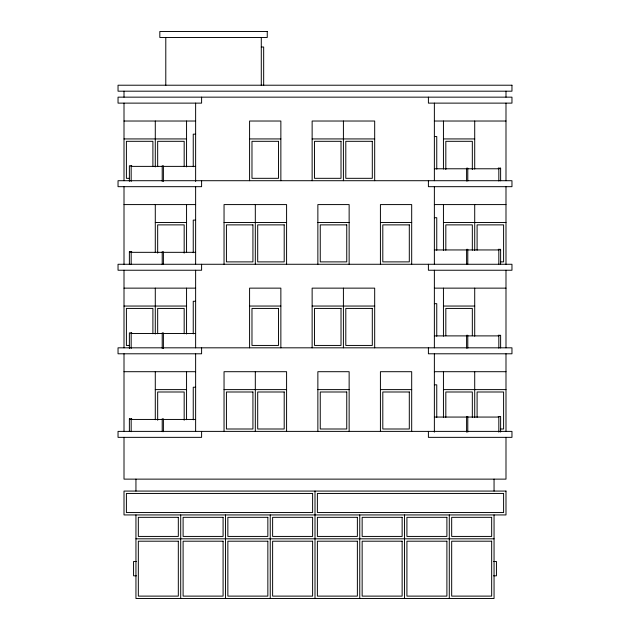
<?xml version="1.0" encoding="UTF-8"?>
<svg xmlns="http://www.w3.org/2000/svg" width="630" height="630" viewBox="0 0 630 630"><rect width="100%" height="100%" fill="white"/><g stroke="black" fill="none" stroke-linecap="round" stroke-linejoin="round"><path stroke-width="0.94" d="M500.023 168.777L500.622 168.178L498.228 168.178L498.826 168.777L467.791 168.777M500.023 249.945L500.622 249.346L498.228 249.346L498.826 249.945L467.791 249.945M261.285 47.022L263.671 47.022L263.671 85.459M124.008 121.023L195.631 121.023M434.369 121.023L505.992 121.023M195.631 134.159L193.245 134.159L193.245 166.753M434.369 136.545L436.755 136.545L436.755 169.139M124.008 138.931L186.559 138.931M249.582 138.931L280.862 138.931M312.134 138.931L374.685 138.931M443.441 138.931L474.713 138.931M162.209 166.383L131.174 166.383L131.772 165.792L129.378 165.792L129.378 181.369M163.398 166.383L195.631 166.383M434.369 168.777L466.602 168.777M129.087 178.321L126.402 178.321L126.402 141.317L152.901 141.317L152.901 166.635M124.008 204.585L195.631 204.585M434.369 204.585L505.992 204.585M434.369 217.712L436.755 217.712L436.755 250.307M195.631 220.098L193.245 220.098L193.245 252.701M155.287 222.492L186.559 222.492M224.044 222.492L286.587 222.492M317.866 222.492L349.138 222.492M380.418 222.492L411.689 222.492M443.441 222.492L505.992 222.492M434.369 249.945L466.602 249.945M129.378 264.395L129.378 251.732L131.772 251.732L131.174 252.331L162.209 252.331M163.398 252.331L195.631 252.331M500.913 261.883L503.598 261.883L503.598 224.879L477.099 224.879L477.099 250.197M124.008 288.138L195.631 288.138M434.369 288.138L505.992 288.138M195.631 301.274L193.245 301.274L193.245 333.868M434.369 303.66L436.755 303.66L436.755 336.255M124.008 306.046L186.559 306.046M249.582 306.046L280.862 306.046M312.134 306.046L374.685 306.046M443.441 306.046L474.713 306.046M162.209 333.498L131.174 333.498L131.772 332.908L129.378 332.908L129.378 348.484M163.398 333.498L195.631 333.498M434.369 335.892L466.602 335.892M467.791 335.892L498.826 335.892L498.228 335.294L500.622 335.294L500.622 347.949M129.087 345.437L126.402 345.437L126.402 308.432L152.901 308.432L152.901 333.75M124.008 371.7L195.631 371.7M434.369 371.7L505.992 371.7M434.369 384.828L436.755 384.828L436.755 417.422M195.631 387.222L193.245 387.222L193.245 419.816M155.287 389.608L186.559 389.608M224.044 389.608L286.587 389.608M317.866 389.608L349.138 389.608M380.418 389.608L411.689 389.608M443.441 389.608L505.992 389.608M434.369 417.06L466.602 417.06M467.791 417.06L498.826 417.06L498.228 416.462L500.622 416.462L500.622 432.046M129.378 431.511L129.378 418.848L131.772 418.848L131.174 419.446L162.209 419.446M163.398 419.446L195.631 419.446M500.913 428.998L503.598 428.998L503.598 391.994L477.099 391.994L477.099 417.312M135.946 538.815L494.054 538.815M136.427 561.495L133.56 561.495L133.56 575.82L136.427 575.82M493.573 561.495L496.44 561.495L496.44 575.82L493.573 575.82M129.378 251.732L129.977 252.331M129.378 418.848L129.977 419.446M505.992 91.185L505.992 97.154M505.992 103.123L505.992 180.708M505.992 186.677L505.992 264.269M505.992 270.238L505.992 347.823M505.992 353.792L505.992 431.385M505.992 437.354L505.992 479.131L124.008 479.131L124.008 437.354M500.622 168.178L500.622 180.834M500.622 249.346L500.622 263.954M498.826 168.178L498.826 181.023M498.826 249.346L498.826 264.08M498.826 335.294L498.826 348.138M498.826 416.462L498.826 432.141M494.054 479.131L494.054 491.069M494.054 514.938L494.054 598.5L135.946 598.5L135.946 514.938M474.713 121.023L474.713 169.053M474.713 204.585L474.713 250.48M474.713 288.138L474.713 336.168M474.713 371.7L474.713 417.595M472.327 169.557L472.327 141.317L445.827 141.317L445.827 169.557M472.327 250.197L472.327 224.879L445.827 224.879L445.827 250.197M472.327 335.703L472.327 308.432L445.827 308.432L445.827 335.703M472.327 417.312L472.327 391.994L445.827 391.994L445.827 417.312M467.791 181.023L467.791 168.178L466.602 168.178L466.602 181.023M467.791 264.08L467.791 249.346L466.602 249.346L466.602 264.08M467.791 348.138L467.791 335.294L466.602 335.294L466.602 348.138M467.791 432.141L467.791 416.462L466.602 416.462L466.602 432.141M449.292 514.938L449.292 598.5M443.441 121.023L443.441 169.053M443.441 204.585L443.441 250.48M443.441 288.138L443.441 336.168M443.441 371.7L443.441 417.595M434.369 103.123L434.369 180.708M434.369 186.677L434.369 264.269M434.369 270.238L434.369 347.823M434.369 353.792L434.369 432.141M428.4 97.154L428.4 103.123L511.962 103.123L511.962 97.154L118.038 97.154L118.038 103.123L201.6 103.123L201.6 97.154M428.4 180.708L428.4 186.677L511.962 186.677L511.962 180.708L118.038 180.708L118.038 186.677L201.6 186.677L201.6 180.708M428.4 264.269L428.4 270.238L511.962 270.238L511.962 264.269L118.038 264.269L118.038 270.238L201.6 270.238L201.6 264.269M428.4 347.823L428.4 353.792L511.962 353.792L511.962 347.823L118.038 347.823L118.038 353.792L201.6 353.792L201.6 347.823M428.4 431.385L428.4 437.354L511.962 437.354L511.962 431.385L118.038 431.385L118.038 437.354L201.6 437.354L201.6 431.385M411.689 264.269L411.689 204.585L380.418 204.585L380.418 264.269M411.689 431.385L411.689 371.7L380.418 371.7L380.418 431.385M404.523 514.938L404.523 598.5M374.685 180.708L374.685 121.023L312.134 121.023L312.134 180.708M374.685 347.823L374.685 288.138L312.134 288.138L312.134 347.823M359.761 514.938L359.761 598.5M349.138 264.269L349.138 204.585L317.866 204.585L317.866 264.269M349.138 431.385L349.138 371.7L317.866 371.7L317.866 431.385M343.413 121.023L343.413 180.708M343.413 288.138L343.413 347.823M315 491.069L315 598.5M286.587 264.269L286.587 204.585L224.044 204.585L224.044 264.269M286.587 431.385L286.587 371.7L224.044 371.7L224.044 431.385M280.862 180.708L280.862 121.023L249.582 121.023L249.582 180.708M280.862 347.823L280.862 288.138L249.582 288.138L249.582 347.823M270.238 514.938L270.238 598.5M261.285 37.469L261.285 85.412M255.315 204.585L255.315 264.269M255.315 371.7L255.315 431.385M225.477 514.938L225.477 598.5M195.631 103.123L195.631 181.464M195.631 186.677L195.631 264.269M195.631 270.238L195.631 347.823M195.631 353.792L195.631 431.385M186.559 121.023L186.559 166.918M186.559 204.585L186.559 252.606M186.559 288.138L186.559 334.034M186.559 371.7L186.559 419.722M184.173 166.635L184.173 141.317L157.673 141.317L157.673 166.635M184.173 253.118L184.173 224.879L157.673 224.879L157.673 253.118M184.173 333.75L184.173 308.432L157.673 308.432L157.673 333.75M184.173 420.234L184.173 391.994L157.673 391.994L157.673 420.234M180.708 514.938L180.708 598.5M165.792 37.469L165.792 85.412M163.398 181.464L163.398 165.792L162.209 165.792L162.209 181.464M163.398 264.584L163.398 251.732L162.209 251.732L162.209 264.584M163.398 348.484L163.398 332.908L162.209 332.908L162.209 348.484M163.398 431.7L163.398 418.848L162.209 418.848L162.209 431.7M155.287 121.023L155.287 166.918M155.287 204.585L155.287 252.606M155.287 288.138L155.287 334.034M155.287 371.7L155.287 419.722M135.946 479.131L135.946 491.069M131.174 165.792L131.174 181.464M131.174 251.732L131.174 264.584M131.174 332.908L131.174 348.484M131.174 418.848L131.174 431.7M124.008 91.185L124.008 97.154M124.008 103.123L124.008 180.708M124.008 186.677L124.008 264.269M124.008 270.238L124.008 347.823M124.008 353.792L124.008 431.385M267.254 31.5L159.823 31.5L159.823 37.469L267.254 37.469L267.254 31.5M511.962 85.215L118.038 85.215L118.038 91.185L511.962 91.185L511.962 85.215M278.476 141.317L251.976 141.317L251.976 178.321L278.476 178.321L278.476 141.317M341.019 141.317L314.52 141.317L314.52 178.321L341.019 178.321L341.019 141.317M372.298 141.317L345.799 141.317L345.799 178.321L372.298 178.321L372.298 141.317M252.929 224.879L226.43 224.879L226.43 261.883L252.929 261.883L252.929 224.879M284.201 224.879L257.702 224.879L257.702 261.883L284.201 261.883L284.201 224.879M346.752 224.879L320.253 224.879L320.253 261.883L346.752 261.883L346.752 224.879M409.303 224.879L382.804 224.879L382.804 261.883L409.303 261.883L409.303 224.879M278.476 308.432L251.976 308.432L251.976 345.437L278.476 345.437L278.476 308.432M341.019 308.432L314.52 308.432L314.52 345.437L341.019 345.437L341.019 308.432M372.298 308.432L345.799 308.432L345.799 345.437L372.298 345.437L372.298 308.432M252.929 391.994L226.43 391.994L226.43 428.998L252.929 428.998L252.929 391.994M284.201 391.994L257.702 391.994L257.702 428.998L284.201 428.998L284.201 391.994M346.752 391.994L320.253 391.994L320.253 428.998L346.752 428.998L346.752 391.994M409.303 391.994L382.804 391.994L382.804 428.998L409.303 428.998L409.303 391.994M505.992 491.069L124.008 491.069L124.008 514.938L505.992 514.938L505.992 491.069M312.614 493.455L126.402 493.455L126.402 512.552L312.614 512.552L312.614 493.455M503.598 493.455L317.386 493.455L317.386 512.552L503.598 512.552L503.598 493.455M178.321 517.332L138.332 517.332L138.332 536.429L178.321 536.429L178.321 517.332M223.083 517.332L183.102 517.332L183.102 536.429L223.083 536.429L223.083 517.332M267.852 517.332L227.863 517.332L227.863 536.429L267.852 536.429L267.852 517.332M312.614 517.332L272.625 517.332L272.625 536.429L312.614 536.429L312.614 517.332M357.375 517.332L317.386 517.332L317.386 536.429L357.375 536.429L357.375 517.332M402.137 517.332L362.148 517.332L362.148 536.429L402.137 536.429L402.137 517.332M446.898 517.332L406.917 517.332L406.917 536.429L446.898 536.429L446.898 517.332M491.668 517.332L451.678 517.332L451.678 536.429L491.668 536.429L491.668 517.332M178.321 541.202L138.332 541.202L138.332 596.114L178.321 596.114L178.321 541.202M223.083 541.202L183.102 541.202L183.102 596.114L223.083 596.114L223.083 541.202M267.852 541.202L227.863 541.202L227.863 596.114L267.852 596.114L267.852 541.202M312.614 541.202L272.625 541.202L272.625 596.114L312.614 596.114L312.614 541.202M357.375 541.202L317.386 541.202L317.386 596.114L357.375 596.114L357.375 541.202M402.137 541.202L362.148 541.202L362.148 596.114L402.137 596.114L402.137 541.202M446.898 541.202L406.917 541.202L406.917 596.114L446.898 596.114L446.898 541.202M491.668 541.202L451.678 541.202L451.678 596.114L491.668 596.114L491.668 541.202"/></g></svg>
